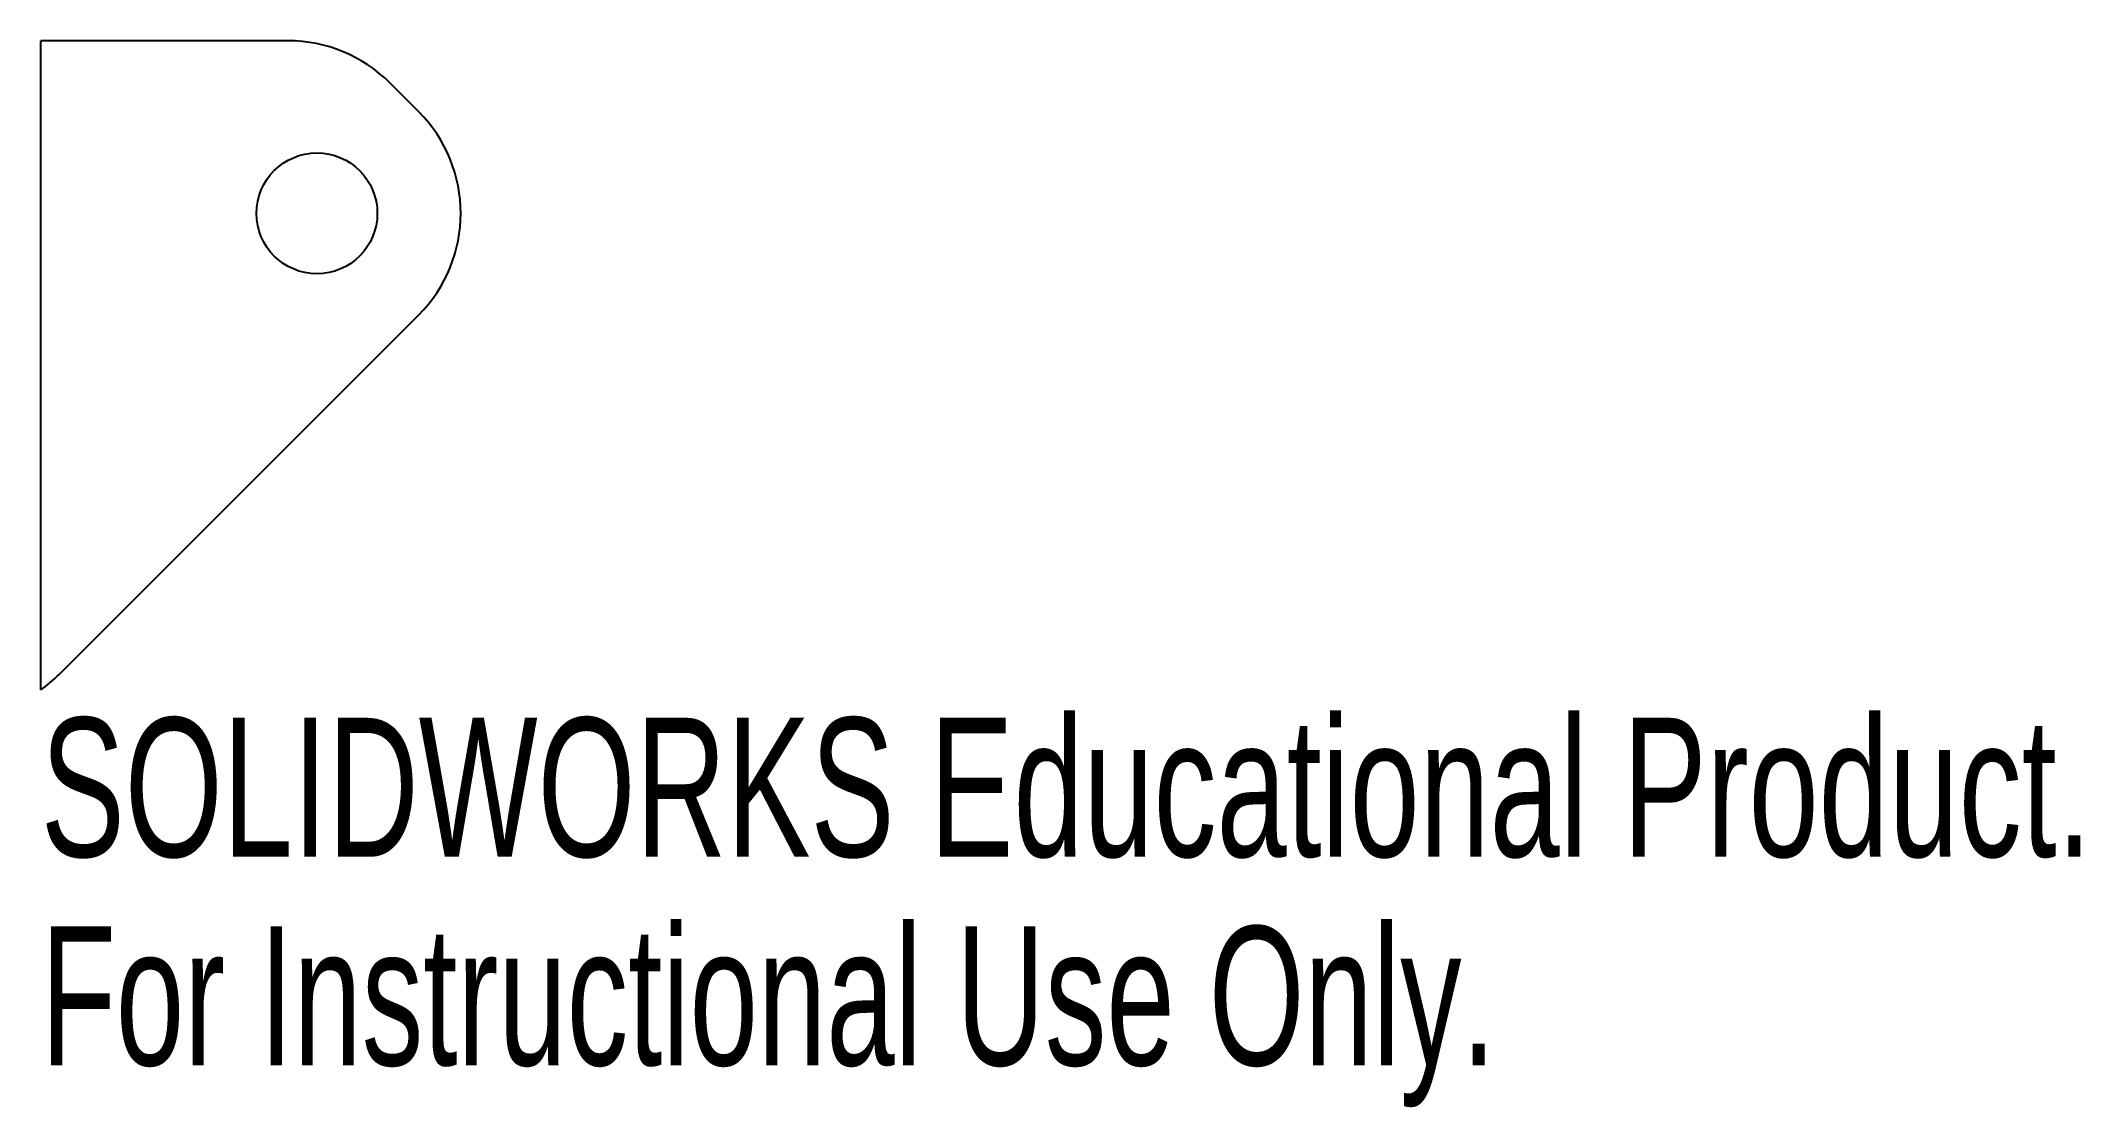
# Model space of a CAD drawing. Extents: x 4.4 to 75.3, y -19.4 to 17.7.
import ezdxf
from ezdxf.enums import TextEntityAlignment as Align

# ---------------------------------------------------------------- set-up
doc = ezdxf.new("R2010")
doc.units = 0
doc.layers.get('0').update_dxf_attribs({"linetype": 'CONTINUOUS'})

msp = doc.modelspace()

# ---------------------------------------------------------------- linework, layer by layer
at = {"color": 7, "linetype": 'CONTINUOUS'}
for p, q in [((4.4, -4.923), (4.4, 17.65)), ((13, 17.65), (4.4, 17.65)), ((17.536, 15.186), (16.536, 16.186)), ((5.036, -4.386), (17.536, 8.114))]:
    msp.add_line(p, q, dxfattribs=at)
msp.add_circle((14, 11.65), 2.1, dxfattribs=at)
for centre, start, end in [((13, 12.65), 45, 90), ((14, 11.65), 315, 45), ((1.5, -0.85), 305.45054, 315)]:
    msp.add_arc(centre, 5, start, end, dxfattribs=at)

# ---------------------------------------------------------------- texts
for s, width, p in [('SOLIDWORKS Educational Product.', 0.677419, (4.4, -12.174)), ('For Instructional Use Only.', 0.661111, (4.4, -19.424))]:
    msp.add_text(s, height=4.83362, dxfattribs=dict(at, width=width)).set_placement(p, align=Align.BOTTOM_LEFT)

doc.saveas('drawing.dxf')
